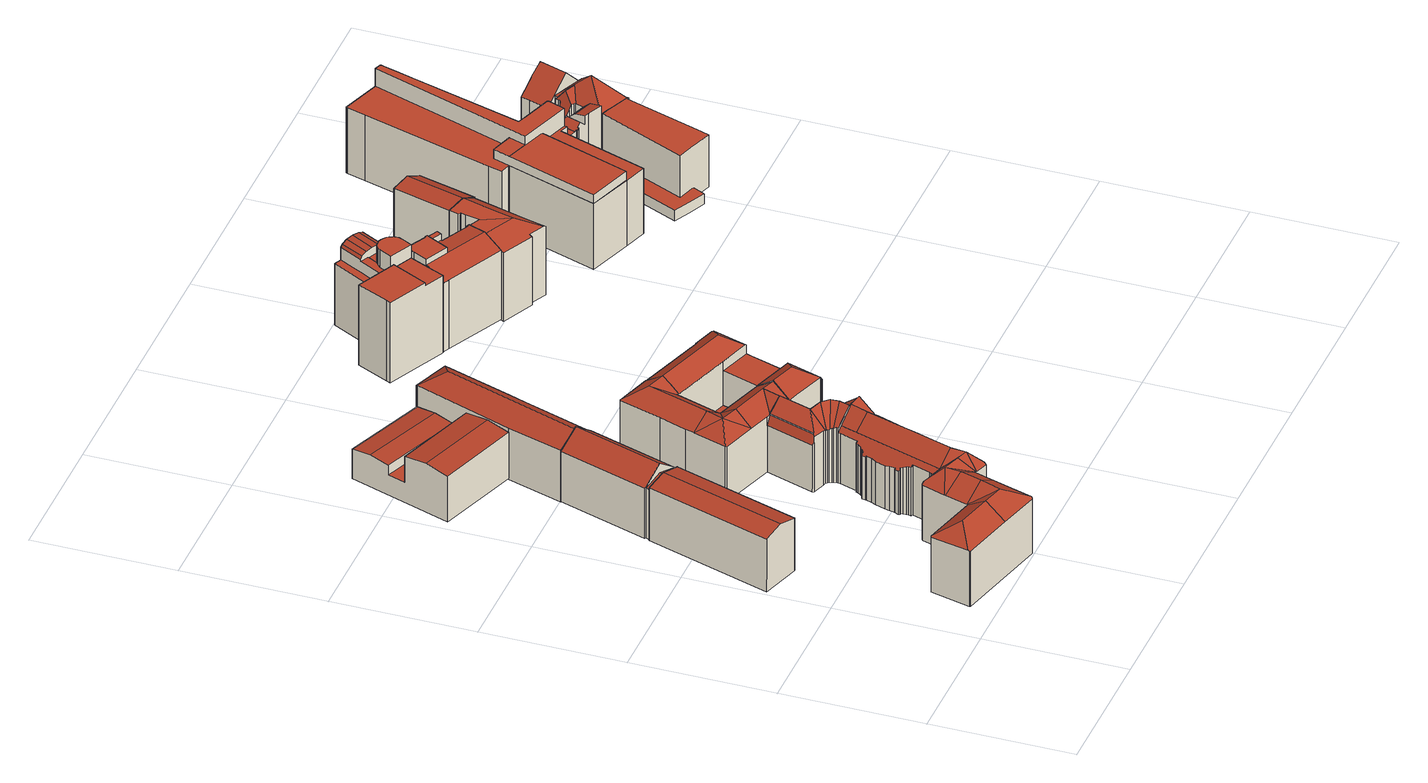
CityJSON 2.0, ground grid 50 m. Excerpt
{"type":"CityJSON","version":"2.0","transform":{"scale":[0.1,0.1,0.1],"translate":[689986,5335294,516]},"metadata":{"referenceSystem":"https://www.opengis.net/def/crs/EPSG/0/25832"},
"CityObjects":{
"building1":{"type":"Building","attributes":{"Gemeindeschluessel":"09162000","HoeheDach":"542.310","HoeheGrund":"517.580","Methode":"2000","NiedrigsteTraufeDesGebaeudes":"536.589","Geometrietyp2DReferenz":"3000","function":"31001_9998","roofType":"3100","measuredHeight":24.73},"geometry":[{"type":"MultiSurface","lod":"2","boundaries":[[[0,1,2,3,4]],[[5,6,7,8]],[[9,10,11,12]],[[13,14,15,16,17]],[[18,0,4,19,20]],[[21,22,23,24,8,7,25]],[[26,27,2,1]],[[28,29,30,5,8,24]],[[25,31,3,2,27]],[[6,20,19,31,25,7]],[[9,18,20,30,29,10]],[[17,32,33,34,13]],[[30,20,6,5]],[[12,11,33,32]],[[15,14,23,22]],[[21,25,27,26]],[[13,34,28,24,23,14]],[[18,9,12,32,17,16,15,22,21,26,1,0]],[[33,11,10,29,28,34]],[[19,4,3,31]]],"semantics":{"surfaces":[{"type":"WallSurface"},{"type":"RoofSurface"},{"type":"GroundSurface"}],"values":[0,1,0,0,0,0,0,0,1,0,0,0,1,0,0,0,1,2,1,1]}}]},
"building2":{"type":"Building","attributes":{"name":"Hopfenpost (P24)","Gemeindeschluessel":"09162000","HoeheDach":"543.152","HoeheGrund":"517.413","Methode":"2000","NiedrigsteTraufeDesGebaeudes":"533.788","Geometrietyp2DReferenz":"3000","function":"31001_9998","roofType":"3100","measuredHeight":25.74,"storeysAboveGround":5},"geometry":[{"type":"MultiSurface","lod":"2","boundaries":[[[35,36,37,38]],[[39,40,41,42]],[[43,44,45,46,47]],[[48,49,50,51,52]],[[53,54,55,56]],[[57,58,59]],[[60,61,62,63]],[[64,65,66,67]],[[68,69,70,71]],[[72,73,74,75]],[[76,77,78,79]],[[80,81,82,83]],[[84,85,86,87]],[[68,88,89,53,56,69]],[[90,91,92,93,94]],[[95,96,97,98]],[[99,100,101,46,45,102]],[[89,103,104,105,54,53]],[[106,107,108,109,110]],[[111,112,113,114,115,116,117]],[[39,118,119,120,40]],[[121,122,123]],[[124,125,126]],[[127,128,47,46,126,125]],[[129,130,131,132]],[[67,66,133,134]],[[108,135,136,137,138,109]],[[139,121,123,140]],[[141,142,143,58,57,144,145,146,147]],[[116,115,148,149]],[[150,151,152,153]],[[154,155,156]],[[157,52,51,122,121]],[[158,159,87,86]],[[146,145,160,161]],[[162,163,164,165]],[[166,167,163,162]],[[168,169,170,171]],[[172,173,174]],[[38,37,175,176]],[[177,178,159,158]],[[179,180,181]],[[182,183,174,173,184,185]],[[186,187,188,104,103]],[[139,189,121]],[[190,191,192,193]],[[194,195,196,197]],[[198,47,128,199,200,185,184]],[[201,202,203,204,205]],[[206,171,170,207,208]],[[209,210,136,135]],[[211,212,213,214,120,119]],[[153,152,215,216]],[[216,215,217,218]],[[46,126,46,45]],[[219,220,221,48,52,157,222,166,162,165,91,90,168,171,206,141,147,146,161,111,117,223,224,225,118,39,42,226,60,63,64,67,134,227,228,229,150,153,216,218,76,79,95,98,194,197,35,38,176,190,193,230,231,232,233,177,158,86,85,234,235,236,237,238,239,240,241,187,186,88,68,71,209,135,108,107,183,182,242,243,244,245,72,75]],[[198,49,246,43,47]],[[236,247,248,237]],[[199,243,242,200]],[[201,205,249,180,83,82]],[[212,211,225,224,250]],[[49,48,221,246]],[[188,203,202,105,104]],[[174,183,107,106]],[[45,44,102]],[[90,94,169,168]],[[114,113,251,252]],[[229,253,151,150]],[[232,254,255,233]],[[228,227,256,257,258,259,260,261]],[[250,262,129,132,213,212]],[[165,164,92,91]],[[186,103,89,88]],[[228,261,253,229]],[[144,263,264,265,160,145]],[[123,266,110,109,138,154]],[[226,267,268,269,270,271,61,60]],[[176,175,191,190]],[[230,272,273,231]],[[115,114,252,148]],[[266,50,172]],[[252,251,181]],[[234,274,275,235]],[[202,207,170,169,94,93,105]],[[79,78,96,95]],[[106,110,172,174]],[[195,97,96,78,77,217,215,152,151,253,261,260,276,181,180,249,277,278,248,247,275,274,84,87,159,178,255,254,273,272,192,191,175,37,36,196]],[[156,155,279,55,189,139]],[[130,116,149,131]],[[233,255,178,177]],[[154,138,137]],[[197,196,36,35]],[[264,263,179,181]],[[280,281,210,209,71,70]],[[182,185,200,242]],[[193,192,272,230]],[[161,160,265,282,283,112,111]],[[210,281,284,154,137,136]],[[214,213,285,41]],[[286,287,219,75,74]],[[241,240,204,203]],[[149,148,271,270]],[[148,288,62,61,271]],[[117,116,130,129,262,223]],[[231,273,254,232]],[[143,142,208,201]],[[245,244,127,125,124,289]],[[134,133,256,227]],[[131,149,270,269]],[[73,289,124,126,46,101,286,74]],[[282,265,264,251]],[[123,122,51,50,266]],[[208,207,202,201]],[[225,211,119,118]],[[54,290,291,292,55]],[[281,280,293,284]],[[112,283,251,113]],[[198,184,173,172]],[[64,63,62,288,65]],[[214,41,40,120]],[[132,268,267,285,213]],[[132,131,269,268]],[[280,70,69,56,55,293]],[[156,139,140]],[[80,59,58,143,81]],[[222,157,121,292,291]],[[105,93,92,164,163,167,290,54]],[[284,293,279,155,154]],[[110,266,172]],[[250,224,223,262]],[[83,180,59,80]],[[85,84,274,234]],[[263,59,180,179]],[[257,181,276,258]],[[221,220,99,102,44,43,246]],[[258,276,260,259]],[[238,278,277,239]],[[240,239,277,249,205,204]],[[241,203,188,187]],[[292,121,189,55]],[[220,219,287,100,99]],[[235,275,247,236]],[[198,172,50,49]],[[257,256,133,66,65,288,148,252,181]],[[206,208,142,141]],[[226,42,41,285,267]],[[166,222,291,290,167]],[[100,287,286,101]],[[81,143,201,82]],[[251,264,181]],[[218,217,77,76]],[[156,140,123,154]],[[73,72,245,289]],[[55,279,293]],[[195,194,98,97]],[[283,282,251]],[[144,57,59,263]],[[127,244,243,199,128]],[[237,248,278,238]]],"semantics":{"surfaces":[{"type":"WallSurface"},{"type":"RoofSurface"},{"type":"GroundSurface"}],"values":[0,0,1,0,1,1,0,0,0,0,0,1,0,0,0,0,1,1,0,0,0,1,0,1,1,0,0,1,0,1,0,0,0,0,0,0,0,0,1,0,0,1,0,0,0,0,0,1,1,0,0,1,0,0,0,2,1,0,0,0,0,0,1,0,0,0,1,0,0,0,1,0,0,0,1,1,0,0,0,1,1,1,0,1,0,1,1,1,1,0,0,0,1,0,0,0,0,1,1,0,0,1,1,0,0,1,0,0,1,1,1,1,1,0,1,0,1,1,0,1,1,1,1,0,0,0,1,0,1,0,0,0,1,0,0,0,0,0,0,1,0,0,1,1,0,0,0,1,0,1,0,1,0,0,0,1,1,0,0]}}]},
"building3":{"type":"Building","attributes":{"Gemeindeschluessel":"09162000","HoeheDach":"536.320","HoeheGrund":"517.660","Methode":"2000","NiedrigsteTraufeDesGebaeudes":"525.330","Geometrietyp2DReferenz":"3000","function":"31001_9998","roofType":"3100","measuredHeight":18.66},"geometry":[{"type":"MultiSurface","lod":"2","boundaries":[[[294,295,296,297]],[[295,298,299,296]],[[300,301,302,303]],[[297,296,299,301,300,304,305,306,307,308]],[[298,302,301,299]],[[297,308,309,294]],[[309,310,311,312,313,303,302,298,295,294]],[[312,311,306,305]],[[303,313,304,300]],[[308,307,310,309]],[[311,310,307,306]],[[313,312,305,304]]],"semantics":{"surfaces":[{"type":"WallSurface"},{"type":"RoofSurface"},{"type":"GroundSurface"}],"values":[0,1,0,0,1,2,0,1,1,0,1,0]}}]},
"building4":{"type":"Building","attributes":{"Gemeindeschluessel":"09162000","HoeheDach":"541.743","HoeheGrund":"517.434","Methode":"1000","NiedrigsteTraufeDesGebaeudes":"536.453","Geometrietyp2DReferenz":"3000","function":"31001_9998","roofType":"3200","measuredHeight":24.31},"geometry":[{"type":"MultiSurface","lod":"2","boundaries":[[[314,315,316,317]],[[318,319,320,321,322]],[[323,324,322,321]],[[325,326,327,317,316]],[[320,319,328,329]],[[314,317,327,330]],[[324,323,331,332]],[[329,328,316,315]],[[331,330,327,326,332]],[[318,325,316,328,319]],[[331,323,321,320,329,315,314,330]],[[324,332,326,325,318,322]]],"semantics":{"surfaces":[{"type":"WallSurface"},{"type":"RoofSurface"},{"type":"GroundSurface"}],"values":[0,0,0,1,0,0,0,0,0,1,2,1]}}]},
"building5":{"type":"Building","attributes":{"Gemeindeschluessel":"09162000","HoeheDach":"523.260","HoeheGrund":"517.647","Methode":"2000","NiedrigsteTraufeDesGebaeudes":"521.950","Geometrietyp2DReferenz":"3000","function":"31001_9998","roofType":"1000","measuredHeight":5.61,"storeysAboveGround":1},"geometry":[{"type":"MultiSurface","lod":"2","boundaries":[[[333,334,335,336,337,338,339,340,341]],[[336,335,334,342,343,344,345,337]],[[337,345,346,338]],[[347,348,349,350]],[[350,349,351,352]],[[353,354,348,347]],[[352,351,354,353]],[[348,354,351,349]],[[344,343,342,355,356,357,358,346,345],[352,353,347,350]],[[358,357,356,341,340,339,338,346]],[[333,355,342,334]],[[341,356,355,333]]],"semantics":{"surfaces":[{"type":"GroundSurface"},{"type":"WallSurface"},{"type":"RoofSurface"}],"values":[0,1,1,1,1,1,1,2,2,1,1,1]}}]},
"building6":{"type":"Building","attributes":{"Gemeindeschluessel":"09162000","HoeheDach":"543.296","HoeheGrund":"517.340","Methode":"1000","NiedrigsteTraufeDesGebaeudes":"535.208","Geometrietyp2DReferenz":"3000","function":"31001_9998","roofType":"3200","measuredHeight":25.96,"storeysAboveGround":4},"geometry":[{"type":"MultiSurface","lod":"2","boundaries":[[[359,360,361,362,363,364,365,366,367,368,369,370,371,372,373]],[[367,366,374,375,376,368]],[[376,377,378,370,369,368]],[[379,380,381,382,372,371]],[[383,384,385,386,380,379,378,377]],[[387,388,363,362,361,385,389]],[[375,374,390,391,388,387,389,384,383,377,376]],[[381,380,386,392]],[[361,360,359,393,392,386,385]],[[379,371,370,378]],[[373,394,393,359]],[[372,382,394,373]],[[391,390,374,366,365,364]],[[389,385,384]],[[392,393,394,382,381]],[[363,388,391,364]]],"semantics":{"surfaces":[{"type":"GroundSurface"},{"type":"WallSurface"},{"type":"RoofSurface"}],"values":[0,1,1,1,2,1,2,1,1,1,1,1,1,2,2,1]}}]},
"building7":{"type":"Building","attributes":{"Gemeindeschluessel":"09162000","HoeheDach":"547.890","HoeheGrund":"517.200","Methode":"2000","NiedrigsteTraufeDesGebaeudes":"546.610","Geometrietyp2DReferenz":"3000","function":"31001_9998","roofType":"1000","measuredHeight":30.69,"storeysAboveGround":7},"geometry":[{"type":"MultiSurface","lod":"2","boundaries":[[[395,396,397,398,399,400,401,402,403,404,405,406,407,408]],[[402,409,410,403]],[[397,396,395,411,412,413]],[[408,414,411,395]],[[404,415,416,405]],[[417,418,419,413,412,411,414,420,421]],[[397,413,419,398]],[[422,423,420,414,408,407,406,405,416]],[[401,400,399,398,419,418,417,421,424,409,402]],[[403,410,415,404]],[[420,423,424,421]],[[424,423,422,416,415,410,409]]],"semantics":{"surfaces":[{"type":"GroundSurface"},{"type":"WallSurface"},{"type":"RoofSurface"}],"values":[0,1,1,1,1,2,1,1,1,1,1,2]}}]},
"building8":{"type":"Building","attributes":{"Gemeindeschluessel":"09162000","HoeheDach":"551.560","HoeheGrund":"517.590","Methode":"2000","NiedrigsteTraufeDesGebaeudes":"551.560","Geometrietyp2DReferenz":"3000","function":"31001_9998","roofType":"1000","measuredHeight":33.97,"storeysAboveGround":8},"geometry":[{"type":"MultiSurface","lod":"2","boundaries":[[[425,426,427,428]],[[429,430,431,432]],[[433,434,435,436]],[[436,435,437,438]],[[439,440,441,442]],[[443,444,445,446]],[[438,437,440,439]],[[447,448,449,450]],[[450,449,444,443]],[[451,452,453,454]],[[434,455,456,457,431,430,458,427,426,445,444,449,448,453,452,441,440,437,435]],[[436,438,439,442,451,454,447,450,443,446,425,428,459,429,432,460,461,462,433]],[[460,457,456,461]],[[446,445,426,425]],[[442,441,452,451]],[[459,458,430,429]],[[462,455,434,433]],[[428,427,458,459]],[[432,431,457,460]],[[461,456,455,462]],[[454,453,448,447]]],"semantics":{"surfaces":[{"type":"WallSurface"},{"type":"RoofSurface"},{"type":"GroundSurface"}],"values":[0,0,0,0,0,0,0,0,0,0,1,2,0,0,0,0,0,0,0,0,0]}}]},
"building9":{"type":"Building","attributes":{"Gemeindeschluessel":"09162000","HoeheDach":"547.831","HoeheGrund":"517.430","Methode":"2000","NiedrigsteTraufeDesGebaeudes":"540.850","Geometrietyp2DReferenz":"3000","function":"31001_9998","roofType":"3900","measuredHeight":30.4,"storeysAboveGround":7},"geometry":[{"type":"MultiSurface","lod":"2","boundaries":[[[463,464,465,466,467,468,469,470,471,472,473,474,475,476,477,478,479]],[[480,481,482,483]],[[473,484,485,474]],[[486,487,471,470,488]],[[489,490,491,492]],[[471,487,493,472]],[[494,495,483,482,496,497,498]],[[499,500,490,489]],[[501,502,503,504]],[[505,506,507,508]],[[472,493,484,473]],[[475,474,485,509,476]],[[510,511,512,509,485,484,493,487,486,513,514,515,516,517,518,519,520,521,522,523]],[[524,525,526,527,528,529]],[[530,531,502,501]],[[532,524,529,533,534,535,536]],[[534,537,538,510,523,539,535]],[[530,501,504,540,541,542,543,499,489,492,505,508,544,480,483,495,494,545,526,525,524,532,536,546,522,521,520,519,518,517,516,515,514]],[[514,513,531,530]],[[492,491,506,505]],[[504,503,547,540]],[[531,513,486,488,548,549,550,547,503,502]],[[535,539,523,522,546,536]],[[541,550,549,542]],[[476,509,512,477]],[[545,551,527,526]],[[533,552,479,478,511,510,538,537,534]],[[508,507,553,544]],[[529,528,527,551,498,497,465,464,463,479,552,533]],[[482,481,553,507,506,491,490,500,554,470,469,468,467,466,496]],[[543,542,549,548,554,500,499]],[[540,547,550,541]],[[466,465,497,496]],[[544,553,481,480]],[[494,498,551,545]],[[488,470,554,548]],[[477,512,511,478]]],"semantics":{"surfaces":[{"type":"WallSurface"},{"type":"RoofSurface"},{"type":"GroundSurface"}],"values":[0,0,1,0,0,1,0,0,0,0,1,1,0,0,0,0,1,2,0,0,0,1,0,0,1,0,0,0,1,1,0,0,0,0,0,0,1]}}]},
"building10":{"type":"Building","attributes":{"Gemeindeschluessel":"09162000","HoeheDach":"549.549","HoeheGrund":"517.393","Methode":"2000","NiedrigsteTraufeDesGebaeudes":"520.100","Geometrietyp2DReferenz":"3000","function":"31001_9998","roofType":"3100","measuredHeight":32.16,"storeysAboveGround":7},"geometry":[{"type":"MultiSurface","lod":"2","boundaries":[[[555,556,557,558]],[[559,560,561,562]],[[563,564,565,566,567,557,556,568]],[[569,570,571,572]],[[573,568,556,555]],[[562,561,574,575]],[[570,576,577,571]],[[578,579,580,581,582,583,584]],[[585,586,587,588]],[[589,590,566,572,571,577]],[[591,579,578,592]],[[575,574,593,501]],[[530,594,586,585]],[[595,564,563,596]],[[559,558,557,567,597,560]],[[589,587,586,594,593,574,561,560,597,590]],[[582,598,599,583]],[[600,588,587,589,577,576]],[[583,599,601,584]],[[602,600,576,570,569,603]],[[596,563,568,573]],[[595,604,601,565,564]],[[578,584,601,604,592]],[[581,580,605,606]],[[606,607,608,598,582,581]],[[602,603,608,607]],[[565,601,599,598,608,603,569,572,566]],[[604,595,596,573,555,558,559,562,575,501,530,585,588,600,602,607,606,605,591,592]],[[566,590,597,567]],[[501,593,594,530]],[[605,580,579,591]]],"semantics":{"surfaces":[{"type":"WallSurface"},{"type":"RoofSurface"},{"type":"GroundSurface"}],"values":[0,0,1,0,0,0,1,1,0,0,0,0,0,0,0,1,0,0,0,0,0,0,0,0,0,0,1,2,0,0,0]}}]},
"building11":{"type":"Building","attributes":{"name":"München Bundespolizeiinspektion","Gemeindeschluessel":"09162000","HoeheDach":"546.770","HoeheGrund":"517.150","Methode":"2000","NiedrigsteTraufeDesGebaeudes":"543.213","Geometrietyp2DReferenz":"3000","function":"31001_3071","roofType":"3100","measuredHeight":29.62,"storeysAboveGround":7},"geometry":[{"type":"MultiSurface","lod":"2","boundaries":[[[609,610,611,612]],[[613,614,615,616,617,618]],[[619,620,613,618,621,622,610,609]],[[623,624,625,626]],[[621,618,617,616,627,628,629]],[[630,629,631,601,632]],[[614,613,620,619,609,612,633,634,635,636,637,638,639,640,641,623,626,642,643,615]],[[644,645,639,638]],[[639,645,646,640]],[[647,627,616,615,643,642,626,625]],[[611,610,622,621,629,630,632,648,649]],[[641,650,624,623]],[[629,628,627,647,625,624,650,646,645,644,631]],[[612,611,649,633]],[[631,644,638,637,636,601]],[[640,646,650,641]],[[633,649,648,634]],[[648,632,601,636,635,634]]],"semantics":{"surfaces":[{"type":"WallSurface"},{"type":"RoofSurface"},{"type":"GroundSurface"}],"values":[0,0,0,0,1,1,2,0,0,0,1,0,1,0,0,0,0,0]}}]},
"building12":{"type":"Building","attributes":{"Gemeindeschluessel":"09162000","HoeheDach":"546.960","HoeheGrund":"517.210","Methode":"2000","NiedrigsteTraufeDesGebaeudes":"543.517","Geometrietyp2DReferenz":"3000","function":"31001_9998","roofType":"3100","measuredHeight":29.75,"storeysAboveGround":7},"geometry":[{"type":"MultiSurface","lod":"2","boundaries":[[[651,652,653,654,655,656,657,658,659]],[[659,660,661,651]],[[655,662,663,656]],[[664,665,663,662,666,625]],[[654,666,662,655]],[[665,667,658,657,656,663]],[[658,667,660,659]],[[661,660,667,665,664]],[[653,625,666,654]],[[652,651,661,664,625,653]]],"semantics":{"surfaces":[{"type":"GroundSurface"},{"type":"WallSurface"},{"type":"RoofSurface"}],"values":[0,1,1,2,1,1,1,2,1,1]}}]},
"building13":{"type":"Building","attributes":{"Gemeindeschluessel":"09162000","HoeheDach":"548.422","HoeheGrund":"516.670","Methode":"2000","NiedrigsteTraufeDesGebaeudes":"541.694","Geometrietyp2DReferenz":"3000","function":"31001_2000","roofType":"1000","measuredHeight":31.75,"storeysAboveGround":8},"geometry":[{"type":"MultiSurface","lod":"2","boundaries":[[[668,669,670,671]],[[672,673,674,675,676,677,678,679]],[[680,681,682,683,684,685]],[[686,687,688,689]],[[690,691,692,693]],[[694,695,696,697]],[[698,699,700,701]],[[702,703,704,705]],[[706,707,708,709]],[[710,711,707,706]],[[712,713,682,681]],[[714,715,716,717]],[[689,688,718,719]],[[720,721,722,723]],[[724,725,691,690]],[[716,669,668,717]],[[726,727,715,714]],[[719,718,727,726]],[[728,729,713,712]],[[730,731,732,733]],[[734,735,736,737]],[[701,700,721,720]],[[677,676,731,730]],[[738,739,740,741]],[[723,722,687,686]],[[742,743,698,701,720,723,686,689,719,726,714,717,668,671,734,737,728,712,681,680,710,706,709,724,690,693,744,694,697,702,705]],[[709,708,725,724]],[[738,733,732,675,674,739]],[[671,670,735,734]],[[742,705,704,679,678,745]],[[738,741,683,682,713,729,736,735,670,669,716,715,727,718,688,687,722,721,700,699,746,745,678,677,730,733]],[[743,746,699,698]],[[737,736,729,728]],[[673,740,739,674]],[[693,692,747,744]],[[697,696,703,702]],[[684,672,679,704,703,696,695,747,692,691,725,708,707,711,685]],[[680,685,711,710]],[[744,747,695,694]],[[675,732,731,676]],[[742,745,746,743]],[[684,683,741,740,673,672]]],"semantics":{"surfaces":[{"type":"WallSurface"},{"type":"GroundSurface"},{"type":"RoofSurface"}],"values":[0,0,0,0,0,0,0,0,0,0,0,0,0,0,0,0,0,0,0,0,0,0,0,0,0,1,0,0,0,0,2,0,0,2,0,0,2,0,0,2,0,0]}}]},
"building14":{"type":"Building","attributes":{"name":"Staatliches Bauamt München 2","Gemeindeschluessel":"09162000","HoeheDach":"536.980","HoeheGrund":"517.080","Methode":"2000","NiedrigsteTraufeDesGebaeudes":"521.090","Geometrietyp2DReferenz":"3000","function":"31001_9998","roofType":"1000","measuredHeight":19.9,"storeysAboveGround":6},"geometry":[{"type":"MultiSurface","lod":"2","boundaries":[[[748,749,750,751,752]],[[748,752,753,754]],[[755,756,757,758]],[[759,760,750,749]],[[761,762,763,764,765,757,756,766,753,752,767]],[[768,769,770,771,763,762,761,767,772]],[[758,757,765,773]],[[773,765,764,774]],[[775,776,777,778,779,780]],[[780,779,760,759]],[[781,766,756,755]],[[772,767,752,751]],[[754,753,766,781]],[[758,773,774,771,770,769,776,775,780,759,749,748,754,781,755]],[[778,777,768,772,751,750,760,779]],[[769,768,777,776]],[[774,764,763,771]]],"semantics":{"surfaces":[{"type":"WallSurface"},{"type":"RoofSurface"},{"type":"GroundSurface"}],"values":[0,0,0,0,1,0,0,0,0,0,0,0,0,2,1,0,0]}}]},
"building15":{"type":"Building","attributes":{"Gemeindeschluessel":"09162000","HoeheDach":"540.334","HoeheGrund":"517.186","Methode":"2000","NiedrigsteTraufeDesGebaeudes":"536.792","Geometrietyp2DReferenz":"3000","function":"31001_9998","roofType":"3200","measuredHeight":23.15,"storeysAboveGround":5},"geometry":[{"type":"MultiSurface","lod":"2","boundaries":[[[782,783,784,785,786]],[[787,788,789,790]],[[791,792,793,794,795,796]],[[797,794,793,798]],[[782,786,799,800,796,795]],[[789,788,801,800,799]],[[802,803,804,805,806,807]],[[787,790,808,809,810,811,812,813,814,803,802,815,816,817,797,798,818]],[[819,820,821,822,785,784,806,805,823]],[[813,824,825,814]],[[805,826,823]],[[802,807,827,815]],[[808,822,821,809]],[[808,790,789,799,786,785,822]],[[787,818,792,791,801,788]],[[816,828,829,817]],[[815,827,828,816]],[[830,826,805,804,825,824]],[[810,820,819,811]],[[809,821,820,810]],[[812,811,819,823,826,830]],[[801,791,796,800]],[[814,825,804,803]],[[812,830,824,813]],[[797,817,829,783,782,795,794]],[[784,783,829,828,827,807,806]],[[798,793,792,818]]],"semantics":{"surfaces":[{"type":"RoofSurface"},{"type":"WallSurface"},{"type":"GroundSurface"}],"values":[0,1,0,1,1,0,1,2,0,1,1,1,1,1,1,1,1,0,1,1,1,1,1,1,1,0,1]}}]},
"building16":{"type":"Building","attributes":{"Gemeindeschluessel":"09162000","HoeheDach":"520.795","HoeheGrund":"516.320","Methode":"1000","NiedrigsteTraufeDesGebaeudes":"520.795","Geometrietyp2DReferenz":"3000","function":"51009_1610","roofType":"1000","measuredHeight":4.47},"geometry":[{"type":"MultiSurface","lod":"2","boundaries":[[[831,832,833,834]],[[835,836,837,838]],[[839,840,841,842]],[[843,844,845,846]],[[847,848,840,839]],[[838,837,849,850]],[[851,852,853,854,845,844,855,856,849,837,836,857,858,859,860,861,862,863,841,840,848,833,832,864]],[[865,854,853,866]],[[867,852,851,868]],[[866,853,852,867]],[[869,855,844,843]],[[870,860,859,871]],[[872,857,836,835]],[[868,851,864,873]],[[874,862,861,875]],[[850,849,856,876]],[[877,858,857,872]],[[876,856,855,869]],[[873,831,834,847,839,842,878,874,875,870,871,877,872,835,838,850,876,869,843,846,865,866,867,868]],[[875,861,860,870]],[[873,864,832,831]],[[834,833,848,847]],[[842,841,863,878]],[[871,859,858,877]],[[878,863,862,874]],[[846,845,854,865]]],"semantics":{"surfaces":[{"type":"WallSurface"},{"type":"RoofSurface"},{"type":"GroundSurface"}],"values":[0,0,0,0,0,0,1,0,0,0,0,0,0,0,0,0,0,0,2,0,0,0,0,0,0,0]}}]},
"building17":{"type":"Building","attributes":{"Gemeindeschluessel":"09162000","HoeheDach":"520.715","HoeheGrund":"517.130","Methode":"1000","NiedrigsteTraufeDesGebaeudes":"519.620","Geometrietyp2DReferenz":"3000","function":"51009_1610","roofType":"2100","measuredHeight":3.58},"geometry":[{"type":"MultiSurface","lod":"2","boundaries":[[[879,880,881,882,883,884]],[[885,886,887,888,889,883,882,881]],[[890,891,892,889,888,887]],[[886,893,890,887]],[[886,885,881,880,894,893]],[[889,892,884,883]],[[893,894,880,879,884,892,891,890]]],"semantics":{"surfaces":[{"type":"WallSurface"},{"type":"GroundSurface"},{"type":"RoofSurface"}],"values":[0,1,0,0,0,0,2]}}]},
"building18":{"type":"Building","attributes":{"Gemeindeschluessel":"09162000","HoeheDach":"544.930","HoeheGrund":"517.030","Methode":"2000","NiedrigsteTraufeDesGebaeudes":"521.566","Geometrietyp2DReferenz":"3000","function":"31001_9998","roofType":"3500","measuredHeight":27.9,"storeysAboveGround":5},"geometry":[{"type":"MultiSurface","lod":"2","boundaries":[[[895,896,897,898]],[[899,900,901,902]],[[903,904,905,906]],[[907,908,909,910,911]],[[912,913,914,915,916,917,918,919]],[[920,921,918,917,916,907,911,922,923,924,925,926]],[[927,928,900,899]],[[929,930,913,931,932,933,792,934]],[[935,936,937,938]],[[939,912,919,940]],[[941,926,925,942]],[[940,943,931,939]],[[944,932,931,943,945,946]],[[947,948,921,920,926,941]],[[897,896,949,950,951,930,929]],[[952,953,954,955]],[[956,957,958,959]],[[960,961,962,963,964,965]],[[950,966,967,968,969,970,971,951]],[[942,925,924,972]],[[973,974,957,956,975,976]],[[915,977,905,904,978,979,980,937,936,954,953,908,907,916]],[[981,934,792,982]],[[983,922,911,910]],[[984,898,897,929,934,981]],[[923,922,983,985,972,924]],[[986,987,970,969]],[[963,962,973,976]],[[988,989,990,991,933,932,944,946,992]],[[966,950,949,993]],[[792,933,991,994,995,982]],[[996,978,904,903]],[[915,997,977]],[[998,989,988,999]],[[986,1000,906,905,977,997,987]],[[909,908,953,952]],[[1001,1002,999,988,992,1003,928,927]],[[900,928,1003,992,946,945,958,957,974,973,962,961,960,901]],[[938,937,980,1004]],[[955,954,936,935]],[[993,949,896,895]],[[952,955,935,938,1004,1005,996,903,906,1000,986,969,968,967,966,993,895,898,984,981,982,995,994,1006,998,999,1002,1001,927,899,902,965,964,963,976,975,956,959,1007,1008,1009,948,947,941,942,972,985,983,910,909]],[[1004,980,979,1005]],[[958,945,943,940,919,918,921,948,1009,1008,1007,959]],[[1006,994,991,990,989,998]],[[939,931,913,912]],[[951,971,930]],[[902,901,960,965]],[[1005,979,978,996]],[[930,971,970,987,997,915,914,913]]],"semantics":{"surfaces":[{"type":"WallSurface"},{"type":"RoofSurface"},{"type":"GroundSurface"}],"values":[0,0,0,0,0,1,0,1,0,1,0,0,1,0,1,0,0,0,0,0,0,1,0,0,0,0,0,0,1,0,0,0,0,0,0,0,0,1,0,0,0,2,0,0,0,0,1,0,0,1]}}]}
},
"vertices":[
[389,1442,16],[250,1492,16],[250,1492,208],[319,1467,263],[389,1442,208],[213,1137,227],[218,1151,227],[151,1172,207],[146,1158,207],[283,1114,16],[283,1114,216],[141,672,216],[141,672,16],[0,715,216],[143,1158,216],[143,1158,16],[19,774,16],[0,715,16],[288,1129,16],[288,1129,209],[288,1129,206],[151,1172,16],[146,1157,16],[146,1157,217],[146,1158,217],[151,1172,211],[147,1174,16],[147,1174,208],[213,1137,234],[283,1115,216],[283,1115,206],[218,1151,263],[138,673,16],[138,673,217],[71,694,234],
[543,471,14],[543,471,179],[550,484,180],[550,484,14],[177,228,14],[177,228,223],[182,231,225],[182,231,14],[642,1242,227],[646,1240,227],[657,1273,251],[665,1300,270],[598,1321,270],[588,1086,14],[588,1086,229],[596,1083,224],[774,1026,224],[774,1026,14],[628,742,217],[697,787,270],[650,802,270],[627,743,217],[746,620,228],[766,681,272],[717,692,271],[436,350,14],[436,350,223],[441,353,226],[441,353,14],[488,338,14],[488,338,231],[495,337,230],[495,337,14],[626,744,14],[626,744,218],[619,747,219],[619,747,14],[939,1289,14],[939,1289,219],[1018,1264,219],[1018,1264,14],[550,429,14],[550,429,199],[552,438,198],[552,438,14],[717,692,190],[766,681,190],[711,693,190],[662,705,190],[602,614,192],[602,614,14],[596,607,14],[596,607,188],[632,740,14],[632,740,217],[753,777,14],[749,786,14],[749,786,234],[751,781,236],[753,777,234],[552,447,14],[552,447,196],[552,457,192],[552,457,14],[862,1171,226],[972,1135,227],[936,1213,270],[646,1240,226],[637,734,217],[637,733,217],[722,762,270],[429,1001,223],[429,1001,14],[625,938,14],[625,938,224],[550,962,224],[612,201,14],[612,201,223],[564,216,223],[563,216,223],[563,217,223],[557,218,226],[557,218,14],[142,90,14],[142,90,225],[142,92,227],[734,902,224],[754,964,270],[706,980,270],[685,1364,223],[685,1364,224],[674,1327,251],[558,1405,224],[554,1403,226],[489,7,227],[534,148,226],[461,166,271],[437,92,271],[502,337,228],[502,337,14],[569,767,14],[569,767,192],[624,937,192],[624,937,224],[687,917,269],[686,917,270],[782,732,14],[782,732,226],[766,681,270],[744,612,228],[712,513,228],[712,513,14],[742,608,14],[488,294,271],[485,241,271],[528,350,14],[528,350,203],[532,356,205],[532,356,14],[638,933,224],[638,933,231],[682,919,266],[734,902,14],[593,610,14],[593,610,184],[700,475,228],[700,475,14],[738,801,14],[738,801,231],[744,793,232],[744,793,14],[731,807,14],[731,807,232],[756,768,14],[756,768,231],[757,759,230],[757,759,14],[508,1044,270],[464,1124,225],[426,1006,226],[552,484,183],[552,484,14],[587,607,14],[587,607,178],[643,645,222],[662,705,222],[541,331,222],[474,1155,14],[426,1006,14],[465,1126,225],[474,1155,225],[637,734,14],[640,728,14],[640,728,219],[687,917,270],[556,505,14],[556,505,181],[559,520,178],[559,520,14],[551,466,14],[551,466,188],[547,465,184],[547,465,14],[530,1105,270],[553,1402,226],[506,1254,226],[711,693,270],[723,731,270],[643,721,220],[645,714,223],[645,708,224],[758,740,14],[757,752,230],[758,740,224],[572,762,14],[572,762,201],[145,85,223],[334,38,223],[357,112,271],[231,143,272],[536,363,206],[536,363,14],[556,427,206],[556,427,14],[976,1134,14],[862,1171,14],[639,1243,14],[709,822,14],[488,3,14],[483,1,14],[145,85,14],[382,180,14],[509,339,14],[516,341,14],[523,345,14],[571,558,14],[579,572,14],[586,592,14],[584,593,14],[608,621,14],[613,630,14],[617,638,14],[623,636,14],[643,700,14],[645,707,14],[645,714,14],[643,721,14],[506,1254,14],[553,1402,14],[558,1405,14],[937,1283,14],[639,1243,229],[617,638,198],[623,636,205],[645,708,204],[483,1,222],[593,261,271],[552,273,271],[523,345,199],[586,592,182],[584,593,180],[509,339,224],[513,340,222],[513,340,190],[514,340,190],[514,340,191],[516,341,194],[488,3,224],[696,627,271],[596,316,272],[644,302,228],[573,1022,270],[382,180,226],[383,183,224],[383,185,224],[409,265,223],[409,267,223],[571,558,178],[579,572,181],[608,621,195],[613,630,197],[513,340,191],[645,707,204],[643,700,205],[584,767,231],[574,762,222],[574,762,206],[642,294,230],[614,208,230],[584,767,224],[379,180,226],[1016,1257,224],[976,1134,224],[448,351,231],[937,1283,223],[725,811,233],[709,822,226],[709,823,224],[584,767,228],
[313,1688,17],[313,1688,192],[22,1788,192],[22,1788,17],[342,1769,203],[50,1869,203],[78,1952,93],[78,1952,192],[371,1852,192],[371,1852,93],[100,2015,93],[100,2015,129],[124,2084,137],[147,2151,129],[147,2151,17],[436,2038,17],[436,2038,129],[412,1970,137],[388,1902,129],[388,1902,93],
[438,2042,14],[436,2038,14],[436,2038,211],[438,2042,208],[315,1469,257],[250,1492,211],[250,1492,14],[389,1442,14],[389,1442,205],[468,1690,14],[468,1690,208],[479,1950,257],[564,1990,212],[565,1994,210],[313,1688,209],[313,1688,14],[565,1994,14],[486,1747,14],[486,1747,209],
[812,1014,16],[774,1026,16],[756,1032,16],[650,1066,16],[588,1086,16],[639,1243,16],[700,1223,16],[807,1189,16],[862,1171,16],[774,1026,60],[756,1032,60],[650,1066,60],[588,1086,60],[639,1243,60],[766,1062,60],[766,1062,65],[659,1096,73],[659,1096,60],[686,1179,73],[686,1179,60],[793,1145,60],[793,1145,65],[812,1014,60],[862,1171,60],[807,1189,60],[700,1223,60],
[970,1114,13],[926,978,13],[926,977,13],[886,853,13],[884,847,13],[882,847,13],[884,853,13],[884,854,13],[772,890,13],[734,902,13],[754,964,13],[774,1026,13],[812,1014,13],[862,1171,13],[976,1134,13],[884,854,225],[772,890,225],[734,902,225],[754,964,273],[774,1026,225],[812,1014,225],[812,1014,224],[812,1014,192],[862,1171,192],[792,952,273],[844,935,273],[926,977,225],[926,978,224],[886,853,224],[884,847,220],[886,853,225],[884,853,224],[882,847,220],[926,978,192],[970,1114,192],[976,1134,192],
[958,2239,12],[932,2182,12],[921,2158,12],[903,2120,12],[902,2120,12],[834,2152,12],[830,2153,12],[689,2219,12],[696,2234,12],[749,2346,12],[832,2307,12],[878,2286,12],[891,2280,12],[962,2247,12],[689,2219,319],[696,2234,319],[958,2239,306],[932,2182,306],[921,2158,306],[962,2247,306],[749,2346,319],[832,2307,319],[834,2152,306],[902,2120,306],[903,2120,306],[891,2280,306],[830,2153,306],[878,2286,319],[891,2280,319],[830,2153,319],
[980,2327,16],[980,2327,356],[984,2317,356],[984,2317,16],[986,2296,16],[986,2296,356],[983,2286,356],[983,2286,16],[962,2247,16],[962,2247,356],[878,2286,356],[878,2286,16],[902,2330,356],[902,2330,16],[909,2338,16],[909,2338,356],[917,2344,356],[917,2344,16],[966,2342,16],[966,2342,356],[974,2335,356],[974,2335,16],[947,2350,16],[947,2350,356],[957,2347,356],[957,2347,16],[926,2349,16],[926,2349,356],[937,2350,356],[937,2350,16],[966,2255,356],[972,2266,356],[976,2273,356],[986,2307,356],[986,2307,16],[976,2273,16],[972,2266,16],[966,2255,16],
[917,2395,290],[935,2387,290],[941,2384,290],[941,2384,287],[959,2376,287],[983,2365,287],[1000,2356,287],[1007,2353,287],[1007,2353,296],[1000,2356,307],[983,2365,315],[959,2376,318],[941,2384,316],[935,2387,315],[917,2395,307],[911,2398,296],[911,2398,290],[937,2350,14],[937,2350,287],[926,2349,287],[926,2349,14],[1025,2446,315],[1001,2457,318],[1049,2435,249],[1049,2435,297],[1007,2353,249],[980,2327,14],[980,2327,287],[974,2335,287],[974,2335,14],[1043,2438,307],[917,2344,14],[921,2346,14],[921,2346,287],[921,2346,290],[917,2344,290],[984,2317,14],[984,2317,287],[972,2266,14],[972,2266,249],[976,2273,249],[976,2273,14],[966,2342,14],[966,2342,287],[957,2347,287],[957,2347,14],[978,2469,315],[954,2480,249],[954,2480,297],[960,2477,307],[1070,2425,249],[1070,2425,14],[1049,2435,14],[1043,2438,14],[1025,2446,14],[1001,2457,14],[978,2469,14],[960,2477,14],[954,2480,14],[929,2491,14],[929,2491,249],[878,2286,14],[884,2299,14],[902,2330,14],[902,2330,290],[884,2299,290],[878,2286,290],[984,2260,14],[984,2260,249],[856,2296,14],[856,2296,290],[856,2296,249],[832,2307,249],[832,2307,14],[863,2309,249],[911,2398,249],[839,2320,249],[983,2286,14],[986,2296,14],[986,2307,14],[985,2312,14],[947,2350,14],[909,2338,14],[839,2320,14],[983,2286,249],[985,2312,249],[986,2307,249],[986,2296,249],[909,2338,290],[863,2309,290],[947,2350,287],[985,2312,287],
[921,2158,14],[921,2158,296],[932,2182,309],[932,2182,14],[958,2238,14],[958,2238,334],[962,2247,335],[962,2247,14],[927,2108,277],[1135,2009,277],[1167,2076,311],[1018,2147,311],[934,2187,311],[903,2120,277],[1087,2192,305],[1087,2192,329],[1048,2211,329],[1048,2211,305],[903,2120,14],[966,2255,335],[966,2255,14],[1095,2209,329],[1056,2228,329],[1234,2118,41],[1244,2167,41],[1234,2170,41],[1192,2151,41],[1189,2143,41],[1198,2139,41],[1196,2135,41],[1047,2229,14],[1047,2229,335],[1048,2232,335],[1048,2232,14],[1056,2228,335],[1018,2147,332],[1244,2167,14],[1234,2118,14],[972,2266,335],[984,2260,335],[1135,2009,14],[927,2108,14],[934,2187,332],[1189,2143,305],[1198,2139,305],[1095,2209,14],[1196,2135,305],[1086,2189,14],[1086,2189,305],[1196,2135,14],[1234,2170,14],[1192,2151,14],[1187,2140,14],[1187,2140,305],
[1249,1954,11],[1249,1954,277],[1245,1945,272],[1245,1945,11],[1313,1924,11],[1331,1992,11],[1385,2188,11],[1385,2188,272],[1331,1992,272],[1313,1924,272],[1255,1952,11],[1305,1928,11],[1305,1928,277],[1255,1952,277],[1241,2190,11],[1241,2190,305],[1250,2224,305],[1250,2224,11],[1324,2204,308],[1293,2090,308],[1273,2019,308],[1211,2049,308],[1231,2119,305],[1165,2071,308],[1131,2000,11],[1135,2009,11],[1165,2071,11],[1196,2135,11],[1231,2119,11],[1234,2118,11],[1244,2167,11],[1248,2184,11],[1243,2185,11],[1259,2222,11],[1324,2204,11],[1234,2118,305],[1244,2167,305],[1248,2184,305],[1259,2222,305],[1135,2009,276],[1131,2000,272],[1243,2185,305],
[1385,2188,12],[1321,2205,12],[1250,2224,12],[1305,2427,12],[1306,2429,12],[1372,2412,12],[1377,2410,12],[1427,2394,12],[1440,2390,12],[1440,2390,275],[1385,2188,276],[1306,2429,305],[1372,2412,309],[1321,2205,310],[1377,2410,310],[1305,2427,305],[1427,2394,282],
[1720,2675,7],[1720,2675,257],[1738,2738,257],[1738,2738,7],[1688,2127,324],[1688,2127,292],[1612,2153,292],[1612,2153,291],[1769,2100,291],[1769,2100,257],[1876,2064,257],[1876,2064,324],[1905,2690,7],[1876,2699,7],[1876,2699,257],[1881,2698,257],[1881,2698,324],[1905,2690,324],[1657,1778,7],[1657,1778,257],[1502,1832,257],[1502,1832,7],[1887,2620,7],[1887,2620,324],[1873,2571,324],[1873,2571,7],[1786,2165,7],[1786,2165,324],[1896,2128,324],[1896,2128,7],[1872,2054,7],[1872,2054,257],[1845,2064,257],[1845,2064,7],[1895,2125,7],[1895,2125,324],[1897,2124,324],[1897,2124,7],[1904,2688,7],[1904,2688,324],[1906,2687,324],[1906,2687,7],[1905,2689,7],[1905,2689,324],[1775,2733,7],[1775,2733,257],[1572,2165,7],[1572,2165,257],[1586,2213,257],[1586,2213,7],[1610,2152,257],[1610,2152,7],[1741,1755,7],[1741,1755,257],[1740,1751,257],[1740,1751,7],[1904,2679,7],[1904,2679,324],[1606,2154,7],[1606,2154,257],[1742,2744,7],[1742,2744,257],[1660,1780,257],[1660,1780,291],[1503,1833,291],[1503,1833,257],[1739,2742,7],[1739,2742,257],[1741,2742,257],[1741,2742,7],[1632,2213,257],[1632,2213,292],[1709,2188,292],[1709,2188,257],[1874,2058,7],[1873,2058,7],[1759,2174,7],[1874,2058,257],[1873,2058,257],[1759,2174,324],
[2044,1998,11],[2038,2000,11],[2038,2000,51],[2044,1998,51],[2044,1998,210],[2064,1990,210],[2064,1990,11],[2154,1953,11],[2154,1953,210],[2152,1949,210],[2152,1949,11],[1985,2022,11],[1985,2022,51],[1972,1668,210],[1976,1667,210],[2047,1644,210],[2057,1673,210],[2147,1951,210],[2090,1979,210],[1906,1689,210],[1972,1668,51],[1972,1668,11],[1976,1667,11],[2047,1644,11],[1906,1689,51],[2147,1951,11],[2057,1673,11],[1890,1653,11],[1952,1624,11],[1952,1624,51],[1890,1653,51],[1833,1680,51],[1833,1680,11],[2090,1979,11],
[1989,2088,209],[1984,2093,215],[1960,2083,233],[1944,2035,233],[1968,2027,209],[2038,2000,12],[2038,2000,243],[1985,2022,243],[1985,2022,12],[2052,2041,234],[2061,2068,208],[2050,2060,218],[1991,2086,213],[1989,2088,212],[1981,2065,234],[1991,2086,12],[2050,2060,12],[1968,2027,243],[1981,2065,233],[2052,2041,233],[1956,2108,12],[1942,2110,12],[1942,2110,209],[1943,2110,209],[1946,2109,212],[1956,2108,210],[1931,2039,12],[1930,2036,12],[1924,2037,12],[1925,2042,12],[1876,2057,12],[1874,2058,12],[1897,2124,12],[1966,2105,12],[1975,2101,12],[1984,2094,12],[2061,2068,12],[1925,2042,214],[1924,2037,214],[1930,2036,220],[1931,2039,220],[1920,2044,209],[1874,2058,210],[1897,2124,209],[1920,2044,210],[1966,2105,209],[1975,2101,211],[1984,2094,214],[1876,2057,210],
[1862,2204,3],[1862,2204,48],[1870,2222,48],[1870,2222,3],[1916,2402,3],[1916,2402,48],[1932,2417,48],[1932,2417,3],[1862,2259,3],[1862,2259,48],[1865,2276,48],[1865,2276,3],[1903,2149,3],[1903,2149,48],[1886,2157,48],[1886,2157,3],[1866,2242,3],[1866,2242,48],[1952,2425,48],[1952,2425,3],[1857,2190,48],[1863,2177,48],[1870,2166,48],[1878,2162,48],[1993,2414,48],[1973,2420,48],[1909,2382,48],[1909,2360,48],[1911,2349,48],[1908,2331,48],[1900,2315,48],[1888,2303,48],[1874,2291,48],[1857,2195,48],[1878,2162,3],[1870,2166,3],[1863,2177,3],[1857,2190,3],[1993,2414,3],[1908,2331,3],[1911,2349,3],[1909,2382,3],[1857,2195,3],[1888,2303,3],[1900,2315,3],[1973,2420,3],[1909,2360,3],[1874,2291,3],
[1974,2322,38],[2020,2308,47],[2020,2308,11],[1974,2322,11],[1966,2324,11],[1966,2324,36],[2020,2307,11],[1963,2137,11],[1909,2155,11],[1942,2255,11],[1955,2295,11],[1909,2155,36],[1942,2255,36],[1955,2295,36],[1963,2137,47],[2020,2307,47],
[2064,1990,10],[2064,1990,207],[2044,1998,207],[2044,1998,10],[2049,2118,10],[2049,2118,171],[2049,2126,159],[2049,2126,10],[2202,2136,10],[2202,2136,201],[2206,2135,197],[2206,2135,10],[2175,2252,264],[2240,2221,191],[2240,2221,10],[2175,2252,10],[2175,2252,263],[2093,2175,56],[2093,2175,205],[2144,2154,205],[2197,2133,205],[2144,2154,264],[2093,2175,207],[2077,2181,190],[2077,2181,56],[2078,2185,189],[2078,2184,190],[2139,2269,223],[2109,2281,189],[2094,2287,173],[2084,2255,173],[2068,2203,173],[2051,2111,10],[2051,2111,191],[2039,2000,207],[2124,2063,289],[2088,2160,205],[2109,2114,250],[2070,2096,208],[2038,2000,206],[2220,2202,10],[2220,2202,204],[2213,2176,203],[2213,2176,10],[2088,2160,56],[2073,2166,56],[2068,2203,10],[2084,2255,10],[2073,2166,205],[2077,2127,250],[2072,2163,209],[2071,2130,250],[2078,2185,10],[2078,2184,10],[2090,1979,207],[2154,1953,207],[2154,1954,208],[2234,2205,10],[2234,2205,191],[2232,2198,191],[2232,2198,10],[2067,2148,10],[2067,2148,210],[2069,2153,209],[2069,2153,10],[2051,2134,158],[2053,2137,162],[2055,2140,167],[2055,2140,10],[2053,2137,10],[2051,2134,10],[2154,1953,10],[2154,1954,10],[2209,2125,10],[2210,2127,10],[2210,2127,205],[2209,2125,207],[2094,2287,10],[2061,2145,184],[2066,2147,205],[2066,2147,10],[2061,2145,10],[2204,2130,197],[2209,2162,202],[2213,2161,198],[2217,2175,199],[2038,2000,10],[2061,2068,10],[2139,2269,10],[2039,2000,10],[2109,2281,10],[2204,2129,10],[2204,2129,206],[2055,2104,212],[2061,2100,210],[2068,2098,210],[2071,2097,210],[2055,2105,213],[2090,1979,10],[2071,2097,10],[2070,2096,10],[2209,2162,10],[2204,2130,205],[2061,2100,10],[2055,2104,10],[2204,2130,10],[2053,2107,10],[2055,2105,10],[2053,2107,205],[2217,2175,10],[2213,2161,10],[2068,2098,10],[2072,2163,10],[2073,2166,10],[2077,2181,10]
]}
